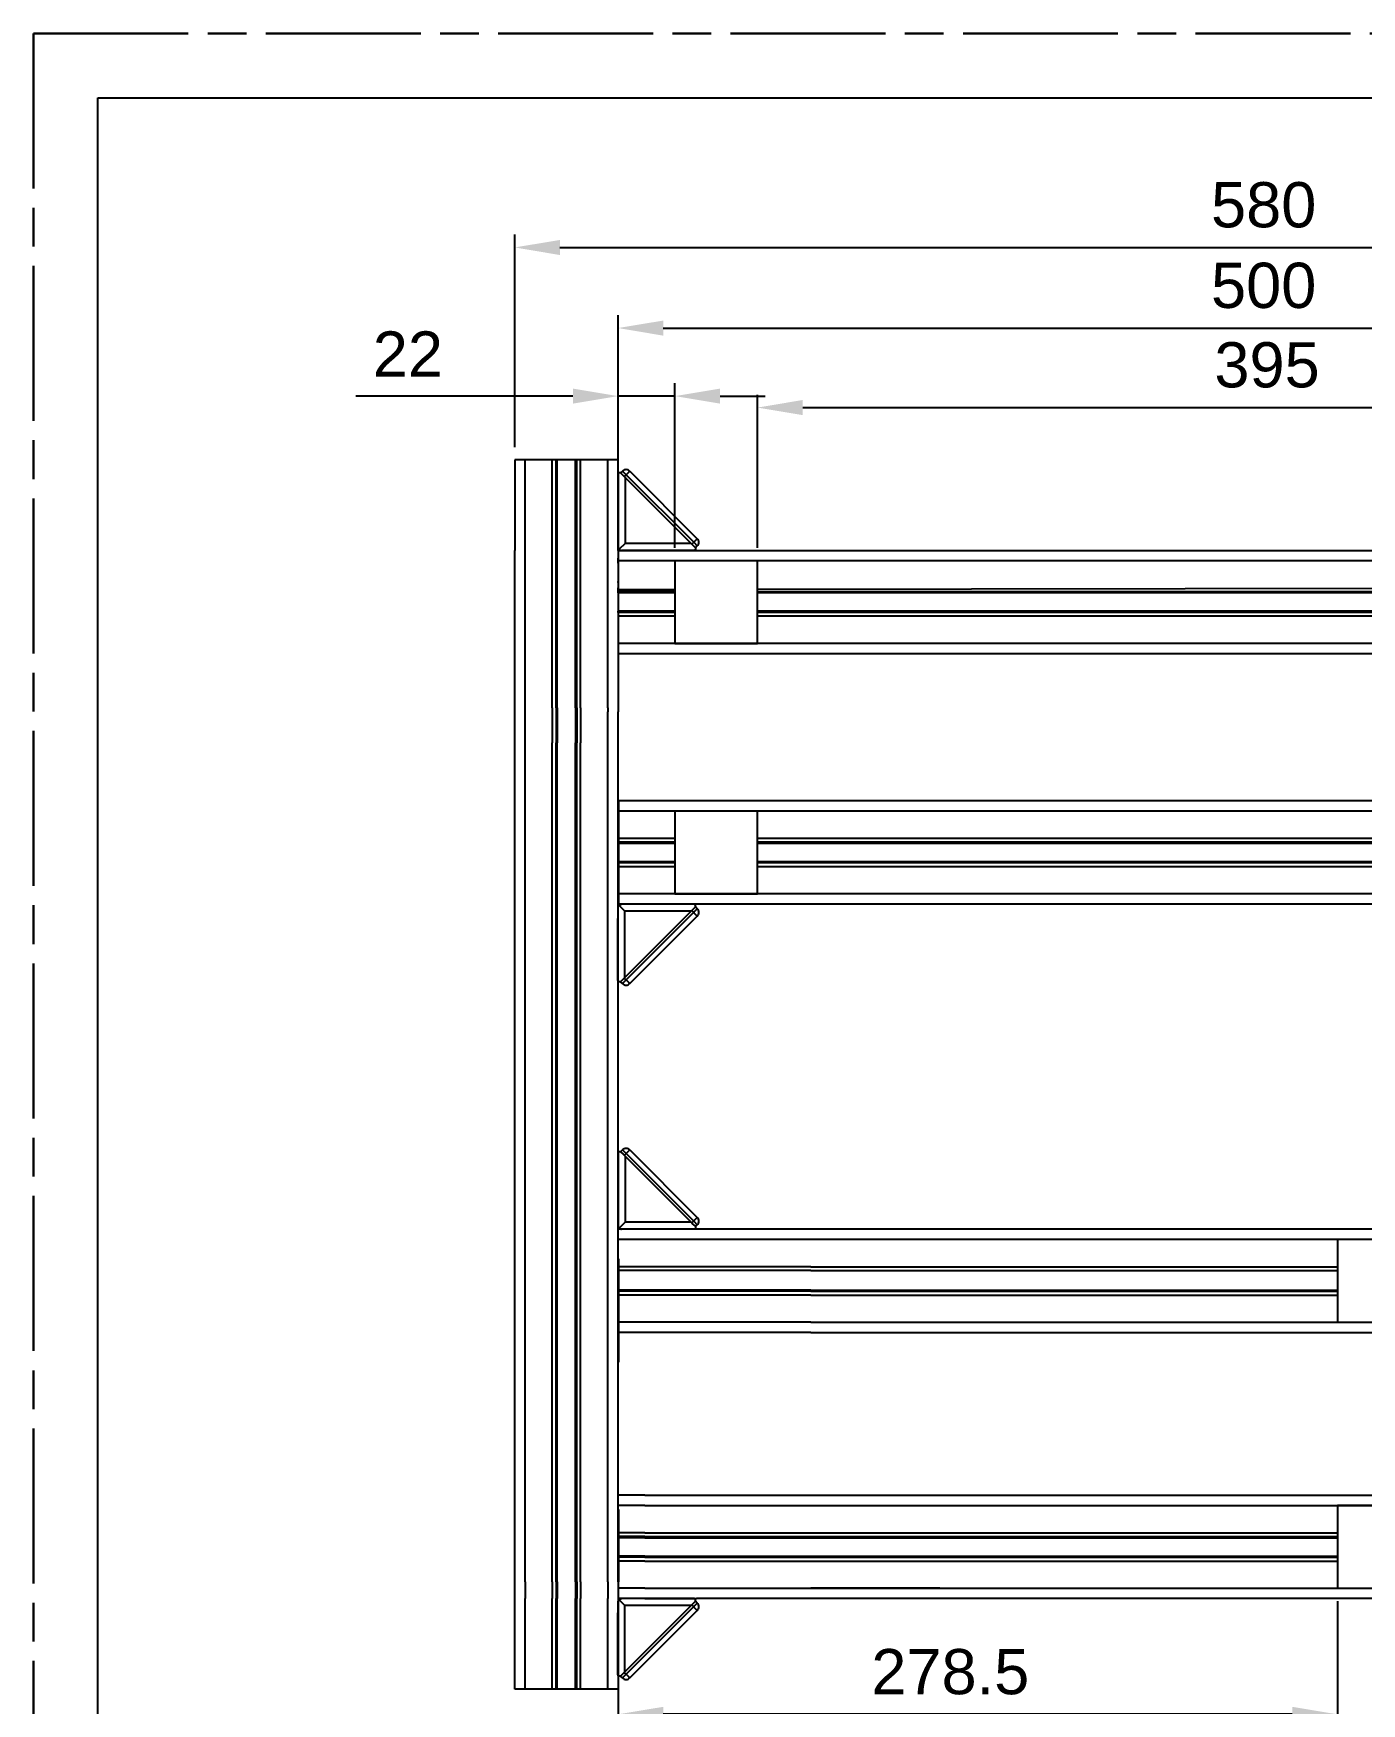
# Model space of a CAD drawing. Header units: millimetres. Extents: x -3183 to 3067, y 1033 to 2218.
# Drawn here: x -3183.4 to -3080.5, y 1170.3 to 1299.6 of the extents above; entities that cross this region are included whole.
import ezdxf

# ---------------------------------------------------------------- set-up
doc = ezdxf.new("R2010")
doc.units = ezdxf.units.MM
doc.linetypes.add('AM_ISO08W050', pattern=[18, 12, -1.5, 3, -1.5])
doc.linetypes.add('phl_thick', pattern=[0])
doc.layers.add('AM_5', color=3, linetype='Continuous', lineweight=25)
doc.layers.add('Kontury', color=7, linetype='Continuous', lineweight=35)
doc.layers.add('niewidoczna', color=7, linetype='AM_ISO08W050', lineweight=30, plot=False)
doc.layers.add('projection', color=7, linetype='Continuous')
doc.styles.get("Standard").update_dxf_attribs({"font": 'arial.ttf'})
doc.dimstyles.new('AM_ISO$0', dxfattribs={"dimtxt": 3.5, "dimasz": 3.5, "dimexe": 1, "dimexo": 1, "dimgap": 1.5, "dimtad": 1, "dimdsep": 46, "dimtxsty": 'Standard', "dimcen": 0, "dimclrd": 256, "dimclre": 256, "dimclrt": 2, "dimadec": 0, "dimazin": 2, "dimtp": 0.1, "dimtm": 0.1, "dimtfac": 0.71, "dimtdec": 3, "dimtmove": 0, "dimatfit": 3, "dimfxl": 1, "dimlwd": -1, "dimlwe": -1, "dimarcsym": 1})

# ---------------------------------------------------------------- blocks, each defined once
blk = doc.blocks.new('*D425')
at = {"layer": 'AM_5', "linetype": 'ByBlock', "transparency": 16777216}
for p, q in [((-3146.09, 1267.59), (-3146.09, 1284.04)), ((-3030.09, 1267.59), (-3030.09, 1284.04)), ((-3142.59, 1283.04), (-3033.59, 1283.04))]:
    blk.add_line(p, q, dxfattribs=at)
at = {"layer": 'AM_5', "transparency": 16777216}
for points in [[(-3142.59, 1283.62), (-3142.59, 1282.45), (-3146.09, 1283.04)], [(-3033.59, 1283.62), (-3033.59, 1282.45), (-3030.09, 1283.04)]]:
    blk.add_solid(points, dxfattribs=at)
at = {"layer": 'Defpoints', "color": 0, "transparency": 16777216}
for p in [(-3030.09, 1283.04), (-3146.09, 1266.59), (-3030.09, 1266.59)]:
    blk.add_point(p, dxfattribs=at)
at = {"layer": 'AM_5', "color": 2, "transparency": 16777216, "insert": (-3088.09, 1286.32), "char_height": 3.5, "attachment_point": 5}
blk.add_mtext('580', dxfattribs=at)
blk = doc.blocks.new('*D429')
at = {"layer": 'AM_5', "linetype": 'ByBlock', "transparency": 16777216}
for p, q in [((-3138.09, 1267.59), (-3138.09, 1277.8)), ((-3038.09, 1267.59), (-3038.09, 1277.8)), ((-3134.59, 1276.8), (-3041.59, 1276.8))]:
    blk.add_line(p, q, dxfattribs=at)
at = {"layer": 'AM_5', "transparency": 16777216}
for points in [[(-3134.59, 1277.38), (-3134.59, 1276.21), (-3138.09, 1276.8)], [(-3041.59, 1277.38), (-3041.59, 1276.21), (-3038.09, 1276.8)]]:
    blk.add_solid(points, dxfattribs=at)
at = {"layer": 'Defpoints', "color": 0, "transparency": 16777216}
for p in [(-3038.09, 1276.8), (-3138.09, 1266.59), (-3038.09, 1266.59)]:
    blk.add_point(p, dxfattribs=at)
at = {"layer": 'AM_5', "color": 2, "transparency": 16777216, "insert": (-3088.09, 1280.08), "char_height": 3.5, "attachment_point": 5}
blk.add_mtext('500', dxfattribs=at)
blk = doc.blocks.new('*D433')
at = {"layer": 'AM_5', "linetype": 'ByBlock', "transparency": 16777216}
for p, q in [((-3138.09, 1178.23), (-3138.09, 1168.48)), ((-3082.38, 1178.23), (-3082.38, 1168.48)), ((-3085.88, 1169.48), (-3134.59, 1169.48))]:
    blk.add_line(p, q, dxfattribs=at)
at = {"layer": 'AM_5', "transparency": 16777216}
for points in [[(-3134.59, 1170.06), (-3134.59, 1168.89), (-3138.09, 1169.48)], [(-3085.88, 1170.06), (-3085.88, 1168.89), (-3082.38, 1169.48)]]:
    blk.add_solid(points, dxfattribs=at)
at = {"layer": 'Defpoints', "color": 0, "transparency": 16777216}
for p in [(-3138.09, 1179.23), (-3082.38, 1179.23), (-3138.09, 1169.48)]:
    blk.add_point(p, dxfattribs=at)
at = {"layer": 'AM_5', "color": 2, "transparency": 16777216, "insert": (-3112.36, 1172.76), "char_height": 3.5, "attachment_point": 5}
blk.add_mtext('278.5', dxfattribs=at)
blk = doc.blocks.new('*D424')
at = {"layer": 'AM_5', "linetype": 'ByBlock', "transparency": 16777216}
for p, q in [((-3138.09, 1259.79), (-3138.09, 1272.53)), ((-3133.69, 1259.79), (-3133.69, 1272.53)), ((-3141.59, 1271.53), (-3158.39, 1271.53)), ((-3133.69, 1271.53), (-3138.09, 1271.53)), ((-3130.19, 1271.53), (-3126.69, 1271.53))]:
    blk.add_line(p, q, dxfattribs=at)
at = {"layer": 'AM_5', "transparency": 16777216}
for points in [[(-3141.59, 1272.11), (-3141.59, 1270.95), (-3138.09, 1271.53)], [(-3130.19, 1272.11), (-3130.19, 1270.95), (-3133.69, 1271.53)]]:
    blk.add_solid(points, dxfattribs=at)
at = {"layer": 'Defpoints', "color": 0, "transparency": 16777216}
for p in [(-3138.09, 1271.53), (-3138.09, 1258.79), (-3133.69, 1258.79)]:
    blk.add_point(p, dxfattribs=at)
at = {"layer": 'AM_5', "color": 2, "transparency": 16777216, "insert": (-3154.37, 1274.79), "char_height": 3.5, "attachment_point": 5}
blk.add_mtext('22', dxfattribs=at)
blk = doc.blocks.new('*D434')
at = {"layer": 'AM_5', "linetype": 'ByBlock', "transparency": 16777216}
for p, q in [((-3127.29, 1259.79), (-3127.29, 1271.64)), ((-3048.36, 1259.79), (-3048.36, 1271.64)), ((-3123.79, 1270.64), (-3051.86, 1270.64))]:
    blk.add_line(p, q, dxfattribs=at)
at = {"layer": 'AM_5', "transparency": 16777216}
for points in [[(-3123.79, 1271.23), (-3123.79, 1270.06), (-3127.29, 1270.64)], [(-3051.86, 1271.23), (-3051.86, 1270.06), (-3048.36, 1270.64)]]:
    blk.add_solid(points, dxfattribs=at)
at = {"layer": 'Defpoints', "color": 0, "transparency": 16777216}
for p in [(-3048.36, 1270.64), (-3127.29, 1258.79), (-3048.36, 1258.79)]:
    blk.add_point(p, dxfattribs=at)
at = {"layer": 'AM_5', "color": 2, "transparency": 16777216, "insert": (-3087.83, 1273.93), "char_height": 3.5, "attachment_point": 5}
blk.add_mtext('395', dxfattribs=at)

msp = doc.modelspace()

# ---------------------------------------------------------------- linework, layer by layer
for p, q in [((-3178.37473, 1084.60934), (-3178.37473, 1294.60934)), ((-3178.37473, 1294.60934), (-2881.37473, 1294.60934)), ((-3138.09179, 1266.58725), (-3146.09179, 1266.58725)), ((-3146.09179, 1266.58725), (-3146.09179, 1259.58725)), ((-3145.29179, 1259.58725), (-3145.29179, 1266.58725)), ((-3143.19179, 1259.58725), (-3143.19179, 1266.58725)), ((-3142.89179, 1259.58725), (-3142.89179, 1266.58725)), ((-3142.80331, 1259.58725), (-3142.80331, 1266.58725)), ((-3141.38027, 1259.58725), (-3141.38027, 1266.58725)), ((-3141.29179, 1259.58725), (-3141.29179, 1266.58725)), ((-3140.99179, 1259.58725), (-3140.99179, 1266.58725)), ((-3138.89179, 1259.58725), (-3138.89179, 1266.58725)), ((-3138.09179, 1259.58725), (-3138.09179, 1266.58725)), ((-3138.09179, 1259.58725), (-3138.09179, 1247.08973)), ((-3134.09179, 1259.58725), (-3068.19179, 1259.58725)), ((-3049.72433, 1258.78725), (-3138.09179, 1258.78725)), ((-3133.69179, 1258.78725), (-3133.69179, 1252.38725)), ((-3127.29179, 1258.78725), (-3133.69179, 1258.78725)), ((-3127.29179, 1252.38725), (-3127.29179, 1258.78725)), ((-3133.69179, 1256.54472), (-3138.09179, 1256.53725)), ((-3133.69179, 1256.38725), (-3138.09179, 1256.38725)), ((-3133.69179, 1256.29878), (-3138.09179, 1256.29878)), ((-3049.72433, 1256.68725), (-3127.29179, 1256.55559)), ((-3049.72433, 1256.38725), (-3127.29179, 1256.38725)), ((-3049.72433, 1256.29878), (-3127.29179, 1256.29878)), ((-3133.69179, 1254.87573), (-3138.09179, 1254.87573)), ((-3133.69179, 1254.78725), (-3138.09179, 1254.78725)), ((-3133.69179, 1254.48725), (-3138.09179, 1254.48725)), ((-3049.72433, 1254.87573), (-3127.29179, 1254.87573)), ((-3049.72433, 1254.78725), (-3127.29179, 1254.78725)), ((-3049.72433, 1254.48725), (-3127.29179, 1254.48725)), ((-3049.72433, 1252.38725), (-3138.09179, 1252.38725)), ((-3133.69179, 1252.38725), (-3127.29179, 1252.38725)), ((-3049.72433, 1251.58725), (-3138.09179, 1251.58725)), ((-3143.19179, 1247.38973), (-3143.19179, 1247.08973)), ((-3143.19179, 1247.08973), (-3143.19179, 1244.68973)), ((-3142.89179, 1247.38973), (-3142.89179, 1247.08973)), ((-3142.89179, 1247.08973), (-3142.89179, 1244.68973)), ((-3142.80331, 1247.38973), (-3142.80331, 1247.08973)), ((-3142.80331, 1247.08973), (-3142.80331, 1244.68973)), ((-3141.38027, 1247.38973), (-3141.38027, 1247.08973)), ((-3141.38027, 1247.08973), (-3141.38027, 1244.68973)), ((-3141.29179, 1247.38973), (-3141.29179, 1247.08973)), ((-3141.29179, 1247.08973), (-3141.29179, 1244.68973)), ((-3140.99179, 1247.38973), (-3140.99179, 1247.08973)), ((-3140.99179, 1247.08973), (-3140.99179, 1244.68973)), ((-3138.89179, 1247.38973), (-3138.89179, 1247.08973)), ((-3138.89179, 1244.68973), (-3138.89179, 1247.08973)), ((-3138.09179, 1244.68973), (-3138.09179, 1247.08973)), ((-3143.19179, 1244.38973), (-3143.19179, 1244.68973)), ((-3142.89179, 1244.38973), (-3142.89179, 1244.68973)), ((-3142.80331, 1244.38973), (-3142.80331, 1244.68973)), ((-3141.38027, 1244.38973), (-3141.38027, 1244.68973)), ((-3141.29179, 1244.38973), (-3141.29179, 1244.68973)), ((-3140.99179, 1244.38973), (-3140.99179, 1244.68973)), ((-3138.89179, 1244.38973), (-3138.89179, 1244.68973)), ((-3138.09179, 1244.38973), (-3138.09179, 1244.68973)), ((-3049.72433, 1240.18725), (-3138.09179, 1240.18725)), ((-3049.72433, 1239.38725), (-3138.09179, 1239.38725)), ((-3133.69179, 1239.38725), (-3133.69179, 1232.98725)), ((-3127.29179, 1239.38725), (-3133.69179, 1239.38725)), ((-3127.29179, 1232.98725), (-3127.29179, 1239.38725)), ((-3133.69179, 1237.28725), (-3138.09179, 1237.28725)), ((-3133.69179, 1236.98725), (-3138.09179, 1236.98725)), ((-3133.69179, 1236.89878), (-3138.09179, 1236.89878)), ((-3049.72433, 1237.28725), (-3127.29179, 1237.28725)), ((-3049.72433, 1236.98725), (-3127.29179, 1236.98725)), ((-3049.72433, 1236.89878), (-3127.29179, 1236.89878)), ((-3133.69179, 1235.47573), (-3138.09179, 1235.47573)), ((-3133.69179, 1235.38725), (-3138.09179, 1235.38725)), ((-3133.69179, 1235.08725), (-3138.09179, 1235.08725)), ((-3049.72433, 1235.47573), (-3127.29179, 1235.47573)), ((-3049.72433, 1235.38725), (-3127.29179, 1235.38725)), ((-3049.72433, 1235.08725), (-3127.29179, 1235.08725)), ((-3042.09179, 1232.98725), (-3138.09179, 1232.98725)), ((-3133.69179, 1232.98725), (-3127.29179, 1232.98725)), ((-3068.19179, 1232.18725), (-3138.09179, 1232.18725)), ((-3066.99179, 1207.03439), (-3138.09179, 1207.03439)), ((-3066.99179, 1206.23439), (-3138.09179, 1206.23439)), ((-3113.15884, 1206.23439), (-3123.15884, 1206.23439)), ((-3082.37779, 1206.23439), (-3082.37779, 1199.83439)), ((-3075.97779, 1206.23439), (-3082.37779, 1206.23439)), ((-3123.15884, 1204.13439), (-3138.09179, 1204.13439)), ((-3123.15884, 1203.83439), (-3138.09179, 1203.83439)), ((-3123.15884, 1204.13439), (-3082.37779, 1204.13439)), ((-3123.15884, 1203.83439), (-3082.37779, 1203.83439)), ((-3123.15884, 1202.32286), (-3138.09179, 1202.32286)), ((-3123.15884, 1202.23439), (-3138.09179, 1202.23439)), ((-3123.15884, 1201.93439), (-3138.09179, 1201.93439)), ((-3123.15884, 1202.32286), (-3082.37779, 1202.32286)), ((-3123.15884, 1202.23439), (-3082.37779, 1202.23439)), ((-3123.15884, 1201.93439), (-3082.37779, 1201.93439)), ((-3123.15884, 1199.83439), (-3138.09179, 1199.83439)), ((-3123.15884, 1199.03439), (-3138.09179, 1199.03439)), ((-3123.15884, 1199.83439), (-3038.09179, 1199.83439)), ((-3123.15884, 1199.03439), (-3038.09179, 1199.03439)), ((-3082.37779, 1199.83439), (-3075.97779, 1199.83439)), ((-3136.01022, 1186.43439), (-3138.09179, 1186.43439)), ((-3132.01022, 1186.43439), (-3123.15884, 1186.43439)), ((-3123.15884, 1186.43439), (-3039.3416, 1186.43439)), ((-3136.01022, 1185.63439), (-3138.09179, 1185.63439)), ((-3132.01022, 1185.63439), (-3123.15884, 1185.63439)), ((-3123.15884, 1185.63439), (-3038.09179, 1185.63439)), ((-3082.37779, 1185.63439), (-3082.37779, 1179.23439)), ((-3075.97779, 1185.63439), (-3082.37779, 1185.63439)), ((-3136.01022, 1183.53439), (-3138.09179, 1183.53439)), ((-3136.01022, 1183.23439), (-3138.09179, 1183.23439)), ((-3136.01022, 1183.14591), (-3138.09179, 1183.14591)), ((-3132.01022, 1183.53439), (-3123.15884, 1183.53439)), ((-3132.01022, 1183.23439), (-3123.15884, 1183.23439)), ((-3132.01022, 1183.14591), (-3123.15884, 1183.14591)), ((-3123.15884, 1183.53439), (-3082.37779, 1183.53439)), ((-3123.15884, 1183.23439), (-3082.37779, 1183.23439)), ((-3123.15884, 1183.14591), (-3082.37779, 1183.14591)), ((-3136.01022, 1181.72286), (-3138.09179, 1181.72286)), ((-3136.01022, 1181.63439), (-3138.09179, 1181.63439)), ((-3136.01022, 1181.33439), (-3138.09179, 1181.33439)), ((-3132.01022, 1181.72286), (-3123.15884, 1181.72286)), ((-3132.01022, 1181.63439), (-3123.15884, 1181.63439)), ((-3132.01022, 1181.33439), (-3123.15884, 1181.33439)), ((-3123.15884, 1181.72286), (-3082.37779, 1181.72286)), ((-3123.15884, 1181.63439), (-3082.37779, 1181.63439)), ((-3123.15884, 1181.33439), (-3082.37779, 1181.33439)), ((-3146.09179, 1178.43439), (-3146.09179, 1179.73439)), ((-3145.29179, 1179.73439), (-3145.29179, 1178.43439)), ((-3143.19179, 1179.73439), (-3143.19179, 1178.43439)), ((-3142.89179, 1179.73439), (-3142.89179, 1178.43439)), ((-3142.80331, 1179.73439), (-3142.80331, 1178.43439)), ((-3141.38027, 1179.73439), (-3141.38027, 1178.43439)), ((-3141.29179, 1179.73439), (-3141.29179, 1178.43439)), ((-3140.99179, 1179.73439), (-3140.99179, 1178.43439)), ((-3138.89179, 1179.73439), (-3138.89179, 1178.43439)), ((-3136.01022, 1179.23439), (-3138.10151, 1179.23439)), ((-3138.09179, 1179.73439), (-3138.09179, 1178.43439)), ((-3132.01022, 1179.23439), (-3092.02589, 1179.23439)), ((-3113.15884, 1179.23439), (-3123.15884, 1179.23439)), ((-3092.02589, 1179.23439), (-3069.86939, 1179.23439)), ((-3082.37779, 1179.23439), (-3075.97779, 1179.23439)), ((-3146.09576, 1172.5024), (-3146.09179, 1178.43439)), ((-3145.29179, 1171.43439), (-3145.29179, 1178.43439)), ((-3143.19179, 1171.43439), (-3143.19179, 1178.43439)), ((-3142.89179, 1171.43439), (-3142.89179, 1178.43439)), ((-3142.80331, 1171.43439), (-3142.80331, 1178.43439)), ((-3141.38027, 1171.43439), (-3141.38027, 1178.43439)), ((-3141.29179, 1171.43439), (-3141.29179, 1178.43439)), ((-3140.99179, 1171.43439), (-3140.99179, 1178.43439)), ((-3138.89179, 1171.43439), (-3138.89179, 1178.43439)), ((-3136.01022, 1178.43439), (-3138.09179, 1178.43439)), ((-3138.09179, 1178.43439), (-3138.09179, 1171.43439)), ((-3119.43692, 1178.43439), (-3132.01022, 1178.43439)), ((-3092.02589, 1178.43439), (-3119.43692, 1178.43439)), ((-3069.86939, 1178.43439), (-3092.02589, 1178.43439)), ((-3146.09179, 1171.43439), (-3146.09576, 1172.5024)), ((-3138.09179, 1171.43439), (-3146.09179, 1171.43439))]:
    msp.add_line(p, q)
at = {"layer": 'Kontury'}
for p, q in [((-3138.09179, 1240.18725), (-3138.09179, 1232.18725)), ((-3138.09179, 1204.73121), (-3138.09179, 1196.73121)), ((-3138.09179, 1185.33121), (-3138.09179, 1179.73439))]:
    msp.add_line(p, q, dxfattribs=at)
at = {"layer": 'niewidoczna'}
for q in [(-3183.37473, 1079.60934), (-2876.37473, 1299.60934)]:
    msp.add_line((-3183.37473, 1299.60934), q, dxfattribs=at)
at = {"layer": 'projection', "color": 7, "linetype": 'phl_thick'}
for p, q in [((-3138.09314, 1265.49652), (-3138.09377, 1265.48527)), ((-3138.09377, 1265.48527), (-3138.09377, 1260.68522)), ((-3138.09118, 1265.5079), (-3138.09314, 1265.49652)), ((-3138.08782, 1265.51924), (-3138.09118, 1265.5079)), ((-3138.08303, 1265.53035), (-3138.08782, 1265.51924)), ((-3138.07678, 1265.54103), (-3138.08303, 1265.53035)), ((-3138.06907, 1265.55108), (-3138.07678, 1265.54103)), ((-3138.0599, 1265.56029), (-3138.06907, 1265.55108)), ((-3138.04931, 1265.56843), (-3138.0599, 1265.56029)), ((-3138.03734, 1265.57528), (-3138.04931, 1265.56843)), ((-3138.02405, 1265.58059), (-3138.03734, 1265.57528)), ((-3138.0095, 1265.58403), (-3138.02405, 1265.58059)), ((-3137.99377, 1265.58527), (-3138.0095, 1265.58403)), ((-3137.89377, 1265.58527), (-3137.99377, 1265.58527)), ((-3137.89377, 1265.58527), (-3137.69797, 1265.38948)), ((-3137.75149, 1265.72583), (-3137.89291, 1265.58441)), ((-3137.75149, 1265.72583), (-3137.46864, 1265.44299)), ((-3137.69797, 1265.38948), (-3132.37748, 1260.06898)), ((-3137.46864, 1265.44299), (-3137.61007, 1265.30157)), ((-3137.55377, 1265.24527), (-3137.55377, 1260.12527)), ((-3137.1858, 1265.72583), (-3137.46864, 1265.44299)), ((-3137.46864, 1265.44299), (-3132.23605, 1260.2104)), ((-3137.1858, 1265.72583), (-3131.95321, 1260.49324)), ((-3138.09375, 1260.68525), (-3138.09377, 1260.68522)), ((-3138.09375, 1260.68525), (-3138.09179, 1260.68329)), ((-3138.09179, 1260.68329), (-3138.09179, 1259.85086)), ((-3146.09179, 1179.73439), (-3146.09179, 1259.58725)), ((-3145.29179, 1179.73439), (-3145.29179, 1259.58725)), ((-3143.19179, 1247.38973), (-3143.19179, 1259.58725)), ((-3142.89179, 1247.38973), (-3142.89179, 1259.58725)), ((-3142.80331, 1247.38973), (-3142.80331, 1259.58725)), ((-3141.38027, 1247.38973), (-3141.38027, 1259.58725)), ((-3141.29179, 1247.38973), (-3141.29179, 1259.58725)), ((-3140.99179, 1247.38973), (-3140.99179, 1259.58725)), ((-3138.89179, 1247.38973), (-3138.89179, 1259.58725)), ((-3138.09179, 1259.85086), (-3138.08893, 1259.83196)), ((-3138.09179, 1259.58725), (-3134.09179, 1259.58725)), ((-3138.08893, 1259.83196), (-3138.08487, 1259.81293)), ((-3138.08487, 1259.81293), (-3138.0795, 1259.79391)), ((-3138.0795, 1259.79391), (-3138.07279, 1259.77506)), ((-3138.07279, 1259.77506), (-3138.06473, 1259.75651)), ((-3138.06473, 1259.75651), (-3138.05531, 1259.73842)), ((-3138.05531, 1259.73842), (-3138.04465, 1259.7209)), ((-3138.04465, 1259.7209), (-3138.03282, 1259.7041)), ((-3138.03282, 1259.7041), (-3138.01988, 1259.68814)), ((-3138.01988, 1259.68814), (-3138.0059, 1259.67314)), ((-3137.55377, 1260.12527), (-3138.0059, 1259.67314)), ((-3138.0059, 1259.67314), (-3137.99091, 1259.65917)), ((-3137.99091, 1259.65917), (-3137.97494, 1259.64623)), ((-3137.97494, 1259.64623), (-3137.95814, 1259.63439)), ((-3137.95814, 1259.63439), (-3137.94063, 1259.62374)), ((-3137.94063, 1259.62374), (-3137.92254, 1259.61431)), ((-3137.92254, 1259.61431), (-3137.90399, 1259.60625)), ((-3137.90399, 1259.60625), (-3137.88513, 1259.59955)), ((-3137.88513, 1259.59955), (-3137.86612, 1259.59418)), ((-3137.86612, 1259.59418), (-3137.84708, 1259.59011)), ((-3137.84708, 1259.59011), (-3137.82818, 1259.58725)), ((-3136.99575, 1259.58725), (-3137.82818, 1259.58725)), ((-3132.43377, 1260.12527), (-3137.55377, 1260.12527)), ((-3136.99575, 1259.58725), (-3136.99377, 1259.58527)), ((-3132.19377, 1259.58527), (-3136.99377, 1259.58527)), ((-3131.95321, 1260.49324), (-3132.37748, 1260.06898)), ((-3132.37748, 1260.06898), (-3132.28957, 1259.98107)), ((-3132.28957, 1259.98107), (-3132.09377, 1259.78527)), ((-3132.23605, 1260.2104), (-3131.95321, 1259.92756)), ((-3132.18252, 1259.58591), (-3132.19377, 1259.58527)), ((-3132.17114, 1259.58787), (-3132.18252, 1259.58591)), ((-3132.1598, 1259.59122), (-3132.17114, 1259.58787)), ((-3132.14869, 1259.59601), (-3132.1598, 1259.59122)), ((-3132.13801, 1259.60226), (-3132.14869, 1259.59601)), ((-3132.12796, 1259.60998), (-3132.13801, 1259.60226)), ((-3132.11876, 1259.61915), (-3132.12796, 1259.60998)), ((-3132.11061, 1259.62974), (-3132.11876, 1259.61915)), ((-3132.10376, 1259.6417), (-3132.11061, 1259.62974)), ((-3132.09847, 1259.65499), (-3132.10376, 1259.6417)), ((-3132.095, 1259.66954), (-3132.09847, 1259.65499)), ((-3132.09377, 1259.68527), (-3132.095, 1259.66954)), ((-3131.95321, 1259.92756), (-3132.09463, 1259.78614)), ((-3132.09377, 1259.78527), (-3132.09377, 1259.68527)), ((-3138.09179, 1258.68973), (-3138.09179, 1258.98973)), ((-3138.09179, 1258.60125), (-3138.09179, 1258.68973)), ((-3138.09179, 1258.68725), (-3138.09179, 1258.68725)), ((-3138.09179, 1257.08973), (-3138.09179, 1257.17821)), ((-3138.09179, 1256.38725), (-3138.09179, 1256.68725)), ((-3138.09179, 1256.29878), (-3138.09179, 1256.38726)), ((-3138.09179, 1254.78725), (-3138.09179, 1254.87573)), ((-3143.19179, 1179.73439), (-3143.19179, 1244.38973)), ((-3142.89179, 1179.73439), (-3142.89179, 1244.38973)), ((-3142.80331, 1179.73439), (-3142.80331, 1244.38973)), ((-3141.38027, 1179.73439), (-3141.38027, 1244.38973)), ((-3141.29179, 1179.73439), (-3141.29179, 1244.38973)), ((-3140.99179, 1179.73439), (-3140.99179, 1244.38973)), ((-3138.89179, 1179.73439), (-3138.89179, 1244.38973)), ((-3138.09179, 1179.73439), (-3138.09179, 1244.38973)), ((-3138.09864, 1231.08926), (-3138.09866, 1231.08928)), ((-3138.09866, 1226.28923), (-3138.09866, 1231.08928)), ((-3138.09864, 1231.08926), (-3138.09668, 1231.09121)), ((-3138.09668, 1231.92364), (-3138.09383, 1231.94254)), ((-3138.09668, 1231.09121), (-3138.09668, 1231.92364)), ((-3138.09383, 1231.94254), (-3138.08976, 1231.96158)), ((-3138.08976, 1231.96158), (-3138.08439, 1231.9806)), ((-3138.08439, 1231.9806), (-3138.07768, 1231.99945)), ((-3138.07768, 1231.99945), (-3138.06962, 1232.018)), ((-3138.06962, 1232.018), (-3138.0602, 1232.03609)), ((-3138.0602, 1232.03609), (-3138.04954, 1232.0536)), ((-3138.04954, 1232.0536), (-3138.03771, 1232.07041)), ((-3138.03771, 1232.07041), (-3138.02477, 1232.08637)), ((-3138.02477, 1232.08637), (-3138.01079, 1232.10136)), ((-3138.01079, 1232.10136), (-3137.9958, 1232.11534)), ((-3137.55866, 1231.64923), (-3138.01079, 1232.10136)), ((-3137.9958, 1232.11534), (-3137.97983, 1232.12828)), ((-3137.97983, 1232.12828), (-3137.96303, 1232.14012)), ((-3137.96303, 1232.14012), (-3137.94552, 1232.15077)), ((-3137.94552, 1232.15077), (-3137.92743, 1232.16019)), ((-3137.92743, 1232.16019), (-3137.90888, 1232.16825)), ((-3137.90888, 1232.16825), (-3137.89002, 1232.17496)), ((-3137.89002, 1232.17496), (-3137.87101, 1232.18033)), ((-3137.87101, 1232.18033), (-3137.85197, 1232.1844)), ((-3137.85197, 1232.1844), (-3137.83307, 1232.18725)), ((-3137.00064, 1232.18725), (-3137.83307, 1232.18725)), ((-3137.70287, 1226.38503), (-3132.38237, 1231.70553)), ((-3132.43866, 1231.64923), (-3137.55866, 1231.64923)), ((-3137.55866, 1226.52923), (-3137.55866, 1231.64923)), ((-3137.47353, 1226.33152), (-3132.24094, 1231.56411)), ((-3137.19069, 1226.04867), (-3131.9581, 1231.28126)), ((-3137.00064, 1232.18725), (-3136.99866, 1232.18923)), ((-3132.19866, 1232.18923), (-3136.99866, 1232.18923)), ((-3132.38237, 1231.70553), (-3132.29446, 1231.79344)), ((-3131.9581, 1231.28126), (-3132.38237, 1231.70553)), ((-3132.29446, 1231.79344), (-3132.09866, 1231.98923)), ((-3132.24094, 1231.56411), (-3131.9581, 1231.84695)), ((-3132.18741, 1232.1886), (-3132.19866, 1232.18923)), ((-3132.17603, 1232.18664), (-3132.18741, 1232.1886)), ((-3132.16469, 1232.18329), (-3132.17603, 1232.18664)), ((-3132.15358, 1232.1785), (-3132.16469, 1232.18329)), ((-3132.1429, 1232.17225), (-3132.15358, 1232.1785)), ((-3132.13285, 1232.16453), (-3132.1429, 1232.17225)), ((-3132.12365, 1232.15536), (-3132.13285, 1232.16453)), ((-3132.1155, 1232.14477), (-3132.12365, 1232.15536)), ((-3132.10865, 1232.1328), (-3132.1155, 1232.14477)), ((-3132.10336, 1232.11951), (-3132.10865, 1232.1328)), ((-3132.09989, 1232.10497), (-3132.10336, 1232.11951)), ((-3132.09866, 1232.08923), (-3132.09989, 1232.10497)), ((-3131.9581, 1231.84695), (-3132.09952, 1231.98837)), ((-3132.09866, 1231.98923), (-3132.09866, 1232.08923)), ((-3138.09803, 1226.27798), (-3138.09866, 1226.28923)), ((-3138.09607, 1226.2666), (-3138.09803, 1226.27798)), ((-3138.09271, 1226.25526), (-3138.09607, 1226.2666)), ((-3138.08793, 1226.24416), (-3138.09271, 1226.25526)), ((-3138.08167, 1226.23348), (-3138.08793, 1226.24416)), ((-3138.07396, 1226.22343), (-3138.08167, 1226.23348)), ((-3138.06479, 1226.21422), (-3138.07396, 1226.22343)), ((-3138.0542, 1226.20607), (-3138.06479, 1226.21422)), ((-3138.04223, 1226.19922), (-3138.0542, 1226.20607)), ((-3138.02894, 1226.19391), (-3138.04223, 1226.19922)), ((-3138.01439, 1226.19048), (-3138.02894, 1226.19391)), ((-3137.99866, 1226.18923), (-3138.01439, 1226.19048)), ((-3137.89866, 1226.18923), (-3137.99866, 1226.18923)), ((-3137.89866, 1226.18923), (-3137.70287, 1226.38503)), ((-3137.75638, 1226.04867), (-3137.8978, 1226.1901)), ((-3137.75638, 1226.04867), (-3137.47353, 1226.33152)), ((-3137.47353, 1226.33152), (-3137.61496, 1226.47294)), ((-3137.19069, 1226.04867), (-3137.47353, 1226.33152)), ((-3138.09314, 1212.94366), (-3138.09377, 1212.93241)), ((-3138.09377, 1212.93241), (-3138.09377, 1208.13236)), ((-3138.09118, 1212.95504), (-3138.09314, 1212.94366)), ((-3138.08782, 1212.96638), (-3138.09118, 1212.95504)), ((-3138.08303, 1212.97748), (-3138.08782, 1212.96638)), ((-3138.07678, 1212.98816), (-3138.08303, 1212.97748)), ((-3138.06907, 1212.99821), (-3138.07678, 1212.98816)), ((-3138.0599, 1213.00742), (-3138.06907, 1212.99821)), ((-3138.04931, 1213.01557), (-3138.0599, 1213.00742)), ((-3138.03734, 1213.02242), (-3138.04931, 1213.01557)), ((-3138.02405, 1213.02772), (-3138.03734, 1213.02242)), ((-3138.0095, 1213.03116), (-3138.02405, 1213.02772)), ((-3137.99377, 1213.03241), (-3138.0095, 1213.03116)), ((-3137.89377, 1213.03241), (-3137.99377, 1213.03241)), ((-3137.89377, 1213.03241), (-3137.69797, 1212.83661)), ((-3137.75149, 1213.17296), (-3137.89291, 1213.03154)), ((-3137.75149, 1213.17296), (-3137.46864, 1212.89012)), ((-3137.69797, 1212.83661), (-3132.37748, 1207.51611)), ((-3137.46864, 1212.89012), (-3137.61007, 1212.7487)), ((-3137.1858, 1213.17296), (-3137.46864, 1212.89012)), ((-3137.46864, 1212.89012), (-3132.23605, 1207.65753)), ((-3137.1858, 1213.17296), (-3131.95321, 1207.94037)), ((-3137.55377, 1212.69241), (-3137.55377, 1207.57241)), ((-3138.09375, 1208.13238), (-3138.09377, 1208.13236)), ((-3138.09375, 1208.13238), (-3138.09179, 1208.13043)), ((-3138.09179, 1208.13043), (-3138.09179, 1207.298)), ((-3131.95321, 1207.94037), (-3132.37748, 1207.51611)), ((-3138.09179, 1207.298), (-3138.08893, 1207.27909)), ((-3138.08893, 1207.27909), (-3138.08487, 1207.26006)), ((-3138.08487, 1207.26006), (-3138.0795, 1207.24104)), ((-3138.0795, 1207.24104), (-3138.07279, 1207.22219)), ((-3138.07279, 1207.22219), (-3138.06473, 1207.20364)), ((-3138.06473, 1207.20364), (-3138.05531, 1207.18555)), ((-3138.05531, 1207.18555), (-3138.04465, 1207.16804)), ((-3138.04465, 1207.16804), (-3138.03282, 1207.15123)), ((-3138.03282, 1207.15123), (-3138.01988, 1207.13527)), ((-3138.01988, 1207.13527), (-3138.0059, 1207.12027)), ((-3137.55377, 1207.57241), (-3138.0059, 1207.12027)), ((-3138.0059, 1207.12027), (-3137.99091, 1207.1063)), ((-3137.99091, 1207.1063), (-3137.97494, 1207.09336)), ((-3137.97494, 1207.09336), (-3137.95814, 1207.08152)), ((-3137.95814, 1207.08152), (-3137.94063, 1207.07087)), ((-3137.94063, 1207.07087), (-3137.92254, 1207.06145)), ((-3137.92254, 1207.06145), (-3137.90399, 1207.05339)), ((-3137.90399, 1207.05339), (-3137.88513, 1207.04668)), ((-3137.88513, 1207.04668), (-3137.86612, 1207.04131)), ((-3137.86612, 1207.04131), (-3137.84708, 1207.03724)), ((-3137.84708, 1207.03724), (-3137.82818, 1207.03439)), ((-3136.99575, 1207.03439), (-3137.82818, 1207.03439)), ((-3132.43377, 1207.57241), (-3137.55377, 1207.57241)), ((-3136.99575, 1207.03439), (-3136.99377, 1207.03241)), ((-3132.19377, 1207.03241), (-3136.99377, 1207.03241)), ((-3132.37748, 1207.51611), (-3132.28957, 1207.4282)), ((-3132.28957, 1207.4282), (-3132.09377, 1207.23241)), ((-3132.23605, 1207.65753), (-3131.95321, 1207.37469)), ((-3132.18252, 1207.03304), (-3132.19377, 1207.03241)), ((-3132.17114, 1207.035), (-3132.18252, 1207.03304)), ((-3132.1598, 1207.03835), (-3132.17114, 1207.035)), ((-3132.14869, 1207.04314), (-3132.1598, 1207.03835)), ((-3132.13801, 1207.04939), (-3132.14869, 1207.04314)), ((-3132.12796, 1207.05711), (-3132.13801, 1207.04939)), ((-3132.11876, 1207.06628), (-3132.12796, 1207.05711)), ((-3132.11061, 1207.07687), (-3132.11876, 1207.06628)), ((-3132.10376, 1207.08884), (-3132.11061, 1207.07687)), ((-3132.09847, 1207.10213), (-3132.10376, 1207.08884)), ((-3132.095, 1207.11667), (-3132.09847, 1207.10213)), ((-3132.09377, 1207.13241), (-3132.095, 1207.11667)), ((-3131.95321, 1207.37469), (-3132.09463, 1207.23327)), ((-3132.09377, 1207.23241), (-3132.09377, 1207.13241)), ((-3136.01022, 1186.43439), (-3132.01022, 1186.43439)), ((-3136.01022, 1185.63439), (-3132.01022, 1185.63439)), ((-3136.01022, 1183.53439), (-3132.01022, 1183.53439)), ((-3136.01022, 1183.23439), (-3132.01022, 1183.23439)), ((-3136.01022, 1183.14591), (-3132.01022, 1183.14591)), ((-3138.09179, 1182.13121), (-3138.09179, 1182.43121)), ((-3138.09179, 1182.04273), (-3138.09179, 1182.13121)), ((-3138.09179, 1180.53121), (-3138.09179, 1180.61969)), ((-3136.01022, 1181.72286), (-3132.01022, 1181.72286)), ((-3136.01022, 1181.63439), (-3132.01022, 1181.63439)), ((-3136.01022, 1181.33439), (-3132.01022, 1181.33439)), ((-3136.01022, 1179.23439), (-3132.01022, 1179.23439)), ((-3138.09668, 1178.17078), (-3138.09383, 1178.18968)), ((-3138.09668, 1177.33835), (-3138.09668, 1178.17078)), ((-3138.09383, 1178.18968), (-3138.08976, 1178.20871)), ((-3138.08976, 1178.20871), (-3138.08439, 1178.22773)), ((-3138.08439, 1178.22773), (-3138.07768, 1178.24658)), ((-3138.07768, 1178.24658), (-3138.06962, 1178.26513)), ((-3138.06962, 1178.26513), (-3138.0602, 1178.28322)), ((-3138.0602, 1178.28322), (-3138.04954, 1178.30074)), ((-3138.04954, 1178.30074), (-3138.03771, 1178.31754)), ((-3138.03771, 1178.31754), (-3138.02477, 1178.3335)), ((-3138.02477, 1178.3335), (-3138.01079, 1178.3485)), ((-3138.01079, 1178.3485), (-3137.9958, 1178.36247)), ((-3137.55866, 1177.89637), (-3138.01079, 1178.3485)), ((-3137.9958, 1178.36247), (-3137.97983, 1178.37541)), ((-3137.97983, 1178.37541), (-3137.96303, 1178.38725)), ((-3137.96303, 1178.38725), (-3137.94552, 1178.3979)), ((-3137.94552, 1178.3979), (-3137.92743, 1178.40733)), ((-3137.92743, 1178.40733), (-3137.90888, 1178.41539)), ((-3137.90888, 1178.41539), (-3137.89002, 1178.42209)), ((-3137.89002, 1178.42209), (-3137.87101, 1178.42746)), ((-3137.87101, 1178.42746), (-3137.85197, 1178.43153)), ((-3137.85197, 1178.43153), (-3137.83307, 1178.43439)), ((-3137.00064, 1178.43439), (-3137.83307, 1178.43439)), ((-3137.70287, 1172.63216), (-3132.38237, 1177.95266)), ((-3137.00064, 1178.43439), (-3136.99866, 1178.43637)), ((-3132.19866, 1178.43637), (-3136.99866, 1178.43637)), ((-3136.01022, 1178.43439), (-3132.01022, 1178.43439)), ((-3132.38237, 1177.95266), (-3132.29446, 1178.04057)), ((-3131.9581, 1177.5284), (-3132.38237, 1177.95266)), ((-3132.29446, 1178.04057), (-3132.09866, 1178.23637)), ((-3132.24094, 1177.81124), (-3131.9581, 1178.09408)), ((-3132.18741, 1178.43573), (-3132.19866, 1178.43637)), ((-3132.17603, 1178.43377), (-3132.18741, 1178.43573)), ((-3132.16469, 1178.43042), (-3132.17603, 1178.43377)), ((-3132.15358, 1178.42563), (-3132.16469, 1178.43042)), ((-3132.1429, 1178.41938), (-3132.15358, 1178.42563)), ((-3132.13285, 1178.41166), (-3132.1429, 1178.41938)), ((-3132.12365, 1178.40249), (-3132.13285, 1178.41166)), ((-3132.1155, 1178.3919), (-3132.12365, 1178.40249)), ((-3132.10865, 1178.37993), (-3132.1155, 1178.3919)), ((-3132.10336, 1178.36665), (-3132.10865, 1178.37993)), ((-3132.09989, 1178.3521), (-3132.10336, 1178.36665)), ((-3132.09866, 1178.33637), (-3132.09989, 1178.3521)), ((-3131.9581, 1178.09408), (-3132.09952, 1178.2355)), ((-3132.09866, 1178.23637), (-3132.09866, 1178.33637)), ((-3138.09864, 1177.33639), (-3138.09866, 1177.33642)), ((-3138.09866, 1172.53637), (-3138.09866, 1177.33642)), ((-3138.09864, 1177.33639), (-3138.09668, 1177.33835)), ((-3132.43866, 1177.89637), (-3137.55866, 1177.89637)), ((-3137.55866, 1172.77637), (-3137.55866, 1177.89637)), ((-3137.47353, 1172.57865), (-3132.24094, 1177.81124)), ((-3137.19069, 1172.29581), (-3131.9581, 1177.5284)), ((-3138.09803, 1172.52511), (-3138.09866, 1172.53637)), ((-3138.09607, 1172.51374), (-3138.09803, 1172.52511)), ((-3138.09271, 1172.5024), (-3138.09607, 1172.51374)), ((-3138.08793, 1172.49129), (-3138.09271, 1172.5024)), ((-3138.08167, 1172.48061), (-3138.08793, 1172.49129)), ((-3138.07396, 1172.47056), (-3138.08167, 1172.48061)), ((-3138.06479, 1172.46135), (-3138.07396, 1172.47056)), ((-3138.0542, 1172.45321), (-3138.06479, 1172.46135)), ((-3138.04223, 1172.44636), (-3138.0542, 1172.45321)), ((-3138.02894, 1172.44105), (-3138.04223, 1172.44636)), ((-3138.01439, 1172.43761), (-3138.02894, 1172.44105)), ((-3137.99866, 1172.43637), (-3138.01439, 1172.43761)), ((-3137.89866, 1172.43637), (-3137.99866, 1172.43637)), ((-3137.89866, 1172.43637), (-3137.70287, 1172.63216)), ((-3137.75638, 1172.29581), (-3137.8978, 1172.43723)), ((-3137.75638, 1172.29581), (-3137.47353, 1172.57865)), ((-3137.47353, 1172.57865), (-3137.61496, 1172.72007)), ((-3137.19069, 1172.29581), (-3137.47353, 1172.57865))]:
    msp.add_line(p, q, dxfattribs=at)
for centre, start, end in [((-3137.46864, 1265.44299), 44.9999825, 135.000015), ((-3132.23605, 1260.2104), 314.999985, 45.0000175), ((-3132.24094, 1231.56411), 314.9999825, 45.000015), ((-3137.47353, 1226.33152), 224.999985, 315.0000175), ((-3137.46864, 1212.89012), 44.9999825, 135.000015), ((-3132.23605, 1207.65753), 314.999985, 45.0000175), ((-3132.24094, 1177.81124), 314.9999825, 45.000015), ((-3137.47353, 1172.57865), 224.999985, 315.0000175)]:
    msp.add_arc(centre, 0.4, start, end, dxfattribs=at)

# ---------------------------------------------------------------- dimensions: what is measured, and where the dimension line sits
at = {"layer": 'AM_5'}
dim = msp.add_linear_dim(base=(-3030.09179, 1283.03648), p1=(-3146.09179, 1266.58725), p2=(-3030.09179, 1266.58725), angle=0.0000001, text='580', dimstyle='AM_ISO$0', dxfattribs=at)
dim.commit()
dim.dimension.update_dxf_attribs({"geometry": '*D425', "text_midpoint": (-3088.09179, 1283.03648), "dimtype": 160})
for base, p1, p2, text, picture, middle in [((-3038.09179, 1276.79619), (-3138.09179, 1266.58725), (-3038.09179, 1266.58725), '500', '*D429', (-3088.09179, 1276.79619)), ((-3138.09179, 1271.52876), (-3133.69179, 1258.78725), (-3138.09179, 1258.78725), '22', '*D424', (-3154.37416, 1271.52876)), ((-3048.35979, 1270.64257), (-3127.29179, 1258.78725), (-3048.35979, 1258.78725), '395', '*D434', (-3087.82579, 1270.64257)), ((-3138.09179, 1169.47767), (-3082.37779, 1179.23439), (-3138.09179, 1179.23439), '278.5', '*D433', (-3112.36342, 1169.47767))]:
    dim = msp.add_linear_dim(base=base, p1=p1, p2=p2, text=text, dimstyle='AM_ISO$0', dxfattribs=at)
    dim.commit()
    dim.dimension.update_dxf_attribs({"geometry": picture, "text_midpoint": middle, "dimtype": 160})

doc.saveas('drawing.dxf')
